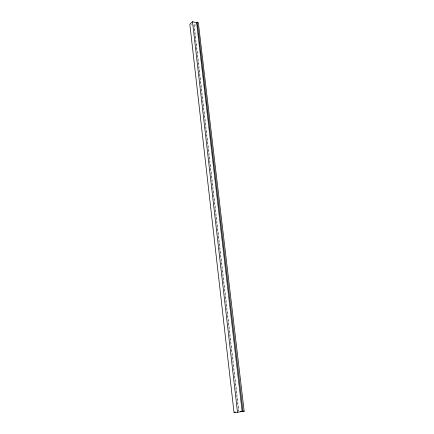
<?xml version="1.0" encoding="UTF-8"?>
<svg xmlns="http://www.w3.org/2000/svg" width="434" height="434" viewBox="0 0 434 434"><rect width="100%" height="100%" fill="white"/><g stroke="black" fill="none" stroke-linecap="round" stroke-linejoin="round"><path stroke-width="0.33" stroke-dasharray="2.17 1.63" d="M193.7 25.508L195.951 23.463M195.62 24.977L194.269 26.203L238.868 411.264M190.993 24.499L192.164 24.825M193.922 25.308L238.597 411.47"/><path stroke-width="0.65" d="M192.506 21.7L189.821 24.174L233.991 412.3L237.512 412.295L242.139 411.459L196.618 22.856L192.506 21.7L237.512 412.295M196.401 23.051L197.296 22.232L198.322 22.519L244.179 411.248L240.371 411.465M233.991 412.3L235.304 412.061M240.859 411.258L244.179 411.248M197.296 22.232L243.029 411.454"/></g></svg>
